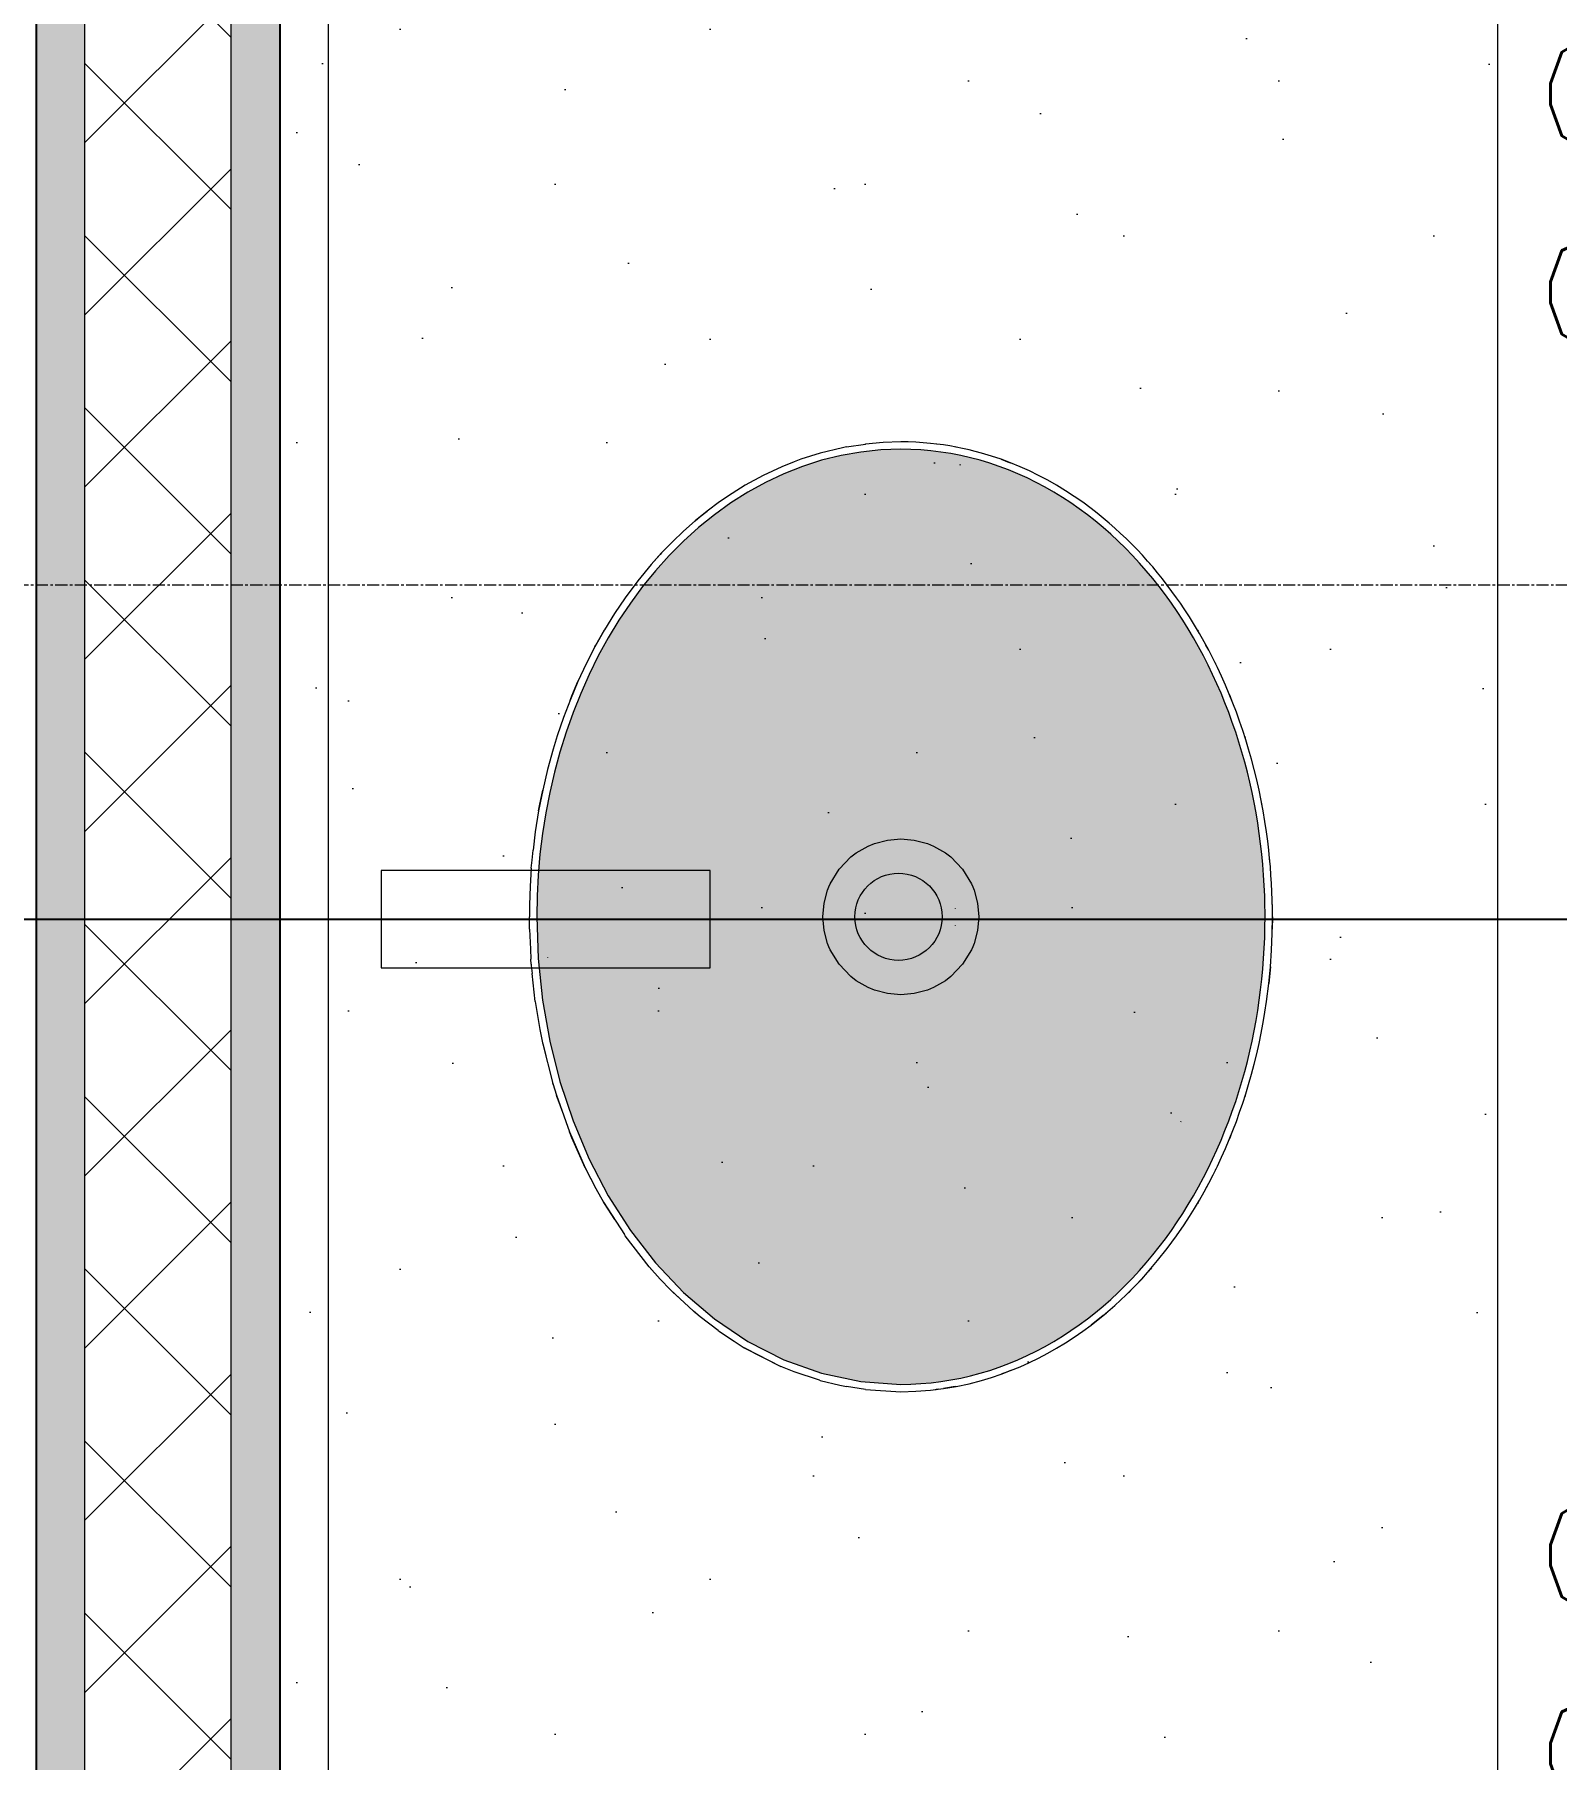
# Model space of a CAD drawing. Header units: metres. Extents: x -1783 to 21505, y -57 to 13660.
# Drawn here: x 13843.9 to 13906.4, y 10466.6 to 10537.4 of the extents above; entities that cross this region are included whole.
import ezdxf

# ---------------------------------------------------------------- set-up
doc = ezdxf.new("R2010")
doc.units = ezdxf.units.M
doc.header["$MEASUREMENT"] = 0
doc.linetypes.add('Dot & Dashed', pattern=[0.6, 0.5, -0.05, 0, -0.05])
for name, color, linetype, lineweight in [('0_Caneta_No__99', 7, 'Continuous', 20), ('LOUCAS-METAIS.ARQ_Caneta_No__96', 252, 'Continuous', 0), ('PAREDE CONSTRUIR_Caneta_No__241', 7, 'Continuous', 13), ('PAREDE CONSTRUIR_Caneta_No__83', 84, 'Continuous', 0)]:
    doc.layers.add(name, color=color, linetype=linetype, lineweight=lineweight)
for name, color, linetype in [('cotas', 7, 'Continuous'), ('COTAS EXECUTIVO.EXEC', 7, 'Continuous'), ('PAREDE CONSTRUIR', 7, 'Continuous')]:
    doc.layers.add(name, color=color, linetype=linetype)
for name, color, linetype, lineweight, true_color in [('LOUCAS-METAIS.ARQ_Caneta_No__13', 7, 'Continuous', 0, 0xaaaaaa), ('LOUCAS-METAIS.ARQ_Caneta_No__16', 7, 'Continuous', 0, 0xc9c9c9), ('LOUCAS-METAIS.ARQ_Caneta_No__19', 7, 'Continuous', 0, 0xe9e9e9)]:
    doc.layers.add(name, color=color, linetype=linetype, lineweight=lineweight, true_color=true_color)
doc.styles.add('R80', font='romans.shx', dxfattribs={"height": 10})
doc.dimstyles.new('1-50', dxfattribs={"dimtxt": 10, "dimasz": 5, "dimexe": 10, "dimexo": 10, "dimgap": 3, "dimtad": 1, "dimdec": 1, "dimrnd": 1, "dimdsep": 46, "dimtxsty": 'R80', "dimblk": 'DOT', "dimcen": 0, "dimclrd": 252, "dimclre": 252, "dimclrt": 252, "dimadec": 0, "dimazin": 0, "dimtfac": 1, "dimtdec": 1, "dimtix": 1, "dimtmove": 2, "dimatfit": 3, "dimldrblk": 'DOT', "dimfxl": 1, "dimtolj": 1, "dimarcsym": 0})
pattern_1 = [(45, (18585.245, 16091.269), (-6.363961, 6.363961), [0, -6, 0, -9]), (110, (18605.245, 16091.269), (8.457234, 3.078181), [0, -4.4, 0, -7.6])]

# ---------------------------------------------------------------- blocks, each defined once
blk = doc.blocks.new('_Dot')
at = {"color": 0, "linetype": 'ByBlock', "lineweight": -2}
blk.add_line((-0.5, 0), (-1, 0), dxfattribs=at)
at = {"color": 0, "linetype": 'ByBlock', "const_width": 0.5}
blk.add_lwpolyline([(-0.25, 0, 1), (0.25, 0, 1)], format="xyb", close=True, dxfattribs=at)
blk = doc.blocks.new('*D7160')
at = {"layer": 'COTAS EXECUTIVO.EXEC', "color": 252, "lineweight": -2, "transparency": 16777216}
for p, q in [((13595.87, 10501.112), (13921.161, 10501.112)), ((13911.161, 10496.112), (13911.161, 10481.569)), ((13911.161, 10446.112), (13911.161, 10459.855)), ((13597.87, 10441.112), (13921.161, 10441.112))]:
    blk.add_line(p, q, dxfattribs=at)
at = {"layer": 'COTAS EXECUTIVO.EXEC', "color": 252, "lineweight": -2, "transparency": 16777216, "xscale": 5, "yscale": 5, "zscale": 5}
for p, rotation in [((13911.161, 10501.112), 90), ((13911.161, 10441.112), 270)]:
    blk.add_blockref('_Dot', p, dxfattribs=dict(at, rotation=rotation))
at = {"layer": 'COTAS EXECUTIVO.EXEC', "color": 252, "transparency": 16777216, "insert": (13911.161, 10470.712), "char_height": 10, "attachment_point": 5, "rotation": 90, "style": 'R80'}
blk.add_mtext('\\A1;60', dxfattribs=at)
blk = doc.blocks.new('*D7161')
at = {"layer": 'COTAS EXECUTIVO.EXEC', "color": 252, "lineweight": -2, "transparency": 16777216}
for p, q in [((13591.618, 10561.112), (13921.161, 10561.112)), ((13911.161, 10556.112), (13911.161, 10541.569)), ((13911.161, 10506.112), (13911.161, 10519.855)), ((13595.87, 10501.112), (13921.161, 10501.112))]:
    blk.add_line(p, q, dxfattribs=at)
at = {"layer": 'COTAS EXECUTIVO.EXEC', "color": 252, "lineweight": -2, "transparency": 16777216, "xscale": 5, "yscale": 5, "zscale": 5}
for p, rotation in [((13911.161, 10561.112), 90), ((13911.161, 10501.112), 270)]:
    blk.add_blockref('_Dot', p, dxfattribs=dict(at, rotation=rotation))
at = {"layer": 'COTAS EXECUTIVO.EXEC', "color": 252, "transparency": 16777216, "insert": (13911.161, 10530.712), "char_height": 10, "attachment_point": 5, "rotation": 90, "style": 'R80'}
blk.add_mtext('\\A1;60', dxfattribs=at)
blk = doc.blocks.new('*D7169')
at = {"layer": 'COTAS EXECUTIVO.EXEC', "color": 252, "lineweight": -2, "transparency": 16777216}
for p, q in [((13805.916, 10563.439), (14097.602, 10563.439)), ((14087.602, 10558.439), (14087.602, 10527.018)), ((14087.602, 10466.112), (14087.602, 10496.733)), ((13814.41, 10461.112), (14097.602, 10461.112))]:
    blk.add_line(p, q, dxfattribs=at)
at = {"layer": 'COTAS EXECUTIVO.EXEC', "color": 252, "lineweight": -2, "transparency": 16777216, "xscale": 5, "yscale": 5, "zscale": 5}
for p, rotation in [((14087.602, 10563.439), 90), ((14087.602, 10461.112), 270)]:
    blk.add_blockref('_Dot', p, dxfattribs=dict(at, rotation=rotation))
at = {"layer": 'COTAS EXECUTIVO.EXEC', "color": 252, "transparency": 16777216, "insert": (14087.602, 10511.875), "char_height": 10, "attachment_point": 5, "rotation": 90, "style": 'R80'}
blk.add_mtext('\\A1;102', dxfattribs=at)
blk = doc.blocks.new('*D7205')
at = {"layer": 'COTAS EXECUTIVO.EXEC', "color": 252, "lineweight": -2, "transparency": 16777216}
for p, q in [((14073.863, 10816.212), (13105.31, 10816.212)), ((13115.31, 10811.212), (13115.31, 10615.823)), ((13115.31, 10416.212), (13115.31, 10584.109)), ((13538.841, 10411.212), (13105.31, 10411.212))]:
    blk.add_line(p, q, dxfattribs=at)
at = {"layer": 'COTAS EXECUTIVO.EXEC', "color": 252, "lineweight": -2, "transparency": 16777216, "xscale": 5, "yscale": 5, "zscale": 5}
for p, rotation in [((13115.31, 10816.212), 90), ((13115.31, 10411.212), 270)]:
    blk.add_blockref('_Dot', p, dxfattribs=dict(at, rotation=rotation))
at = {"layer": 'COTAS EXECUTIVO.EXEC', "color": 252, "transparency": 16777216, "insert": (13115.31, 10599.966), "char_height": 10, "attachment_point": 5, "rotation": 90, "style": 'R80'}
blk.add_mtext('\\A1;405', dxfattribs=at)
blk = doc.blocks.new('*D7317')
at = {"layer": 'COTAS EXECUTIVO.EXEC', "color": 252, "lineweight": -2, "transparency": 16777216}
for p, q in [((14093.863, 10816.212), (14275.712, 10816.212)), ((14265.712, 10811.212), (14265.712, 10615.823)), ((14265.712, 10416.212), (14265.712, 10584.109)), ((13558.841, 10411.212), (14275.712, 10411.212))]:
    blk.add_line(p, q, dxfattribs=at)
at = {"layer": 'COTAS EXECUTIVO.EXEC', "color": 252, "lineweight": -2, "transparency": 16777216, "xscale": 5, "yscale": 5, "zscale": 5}
for p, rotation in [((14265.712, 10816.212), 90), ((14265.712, 10411.212), 270)]:
    blk.add_blockref('_Dot', p, dxfattribs=dict(at, rotation=rotation))
at = {"layer": 'COTAS EXECUTIVO.EXEC', "color": 252, "transparency": 16777216, "insert": (14265.712, 10599.966), "char_height": 10, "attachment_point": 5, "rotation": 90, "style": 'R80'}
blk.add_mtext('\\A1;405', dxfattribs=at)
blk = doc.blocks.new('*D7362')
at = {"layer": 'COTAS EXECUTIVO.EXEC', "color": 252, "lineweight": -2, "transparency": 16777216}
for p, q in [((13534.079, 10603.712), (13534.079, 10332.293)), ((13844.008, 10603.712), (13844.008, 10332.293)), ((13539.079, 10342.293), (13659.44, 10342.293)), ((13839.008, 10342.293), (13691.155, 10342.293))]:
    blk.add_line(p, q, dxfattribs=at)
at = {"layer": 'COTAS EXECUTIVO.EXEC', "color": 252, "lineweight": -2, "transparency": 16777216, "xscale": 5, "yscale": 5, "zscale": 5, "rotation": 180}
blk.add_blockref('_Dot', (13534.079, 10342.293), dxfattribs=at)
at = {"layer": 'COTAS EXECUTIVO.EXEC', "color": 252, "lineweight": -2, "transparency": 16777216, "xscale": 5, "yscale": 5, "zscale": 5}
blk.add_blockref('_Dot', (13844.008, 10342.293), dxfattribs=at)
at = {"layer": 'COTAS EXECUTIVO.EXEC', "color": 252, "transparency": 16777216, "insert": (13675.297, 10342.293), "char_height": 10, "attachment_point": 5, "style": 'R80'}
blk.add_mtext('\\A1;310', dxfattribs=at)
blk = doc.blocks.new('*D7363')
at = {"layer": 'COTAS EXECUTIVO.EXEC', "color": 252, "lineweight": -2, "transparency": 16777216}
for p, q in [((13844.008, 10603.712), (13844.008, 10332.293)), ((13854.008, 10603.712), (13854.008, 10332.293)), ((13839.008, 10342.293), (13834.008, 10342.293)), ((13844.008, 10342.293), (13854.008, 10342.293)), ((13859.008, 10342.293), (13864.008, 10342.293))]:
    blk.add_line(p, q, dxfattribs=at)
at = {"layer": 'COTAS EXECUTIVO.EXEC', "color": 252, "lineweight": -2, "transparency": 16777216, "xscale": 5, "yscale": 5, "zscale": 5}
blk.add_blockref('_Dot', (13844.008, 10342.293), dxfattribs=at)
at = {"layer": 'COTAS EXECUTIVO.EXEC', "color": 252, "lineweight": -2, "transparency": 16777216, "xscale": 5, "yscale": 5, "zscale": 5, "rotation": 180}
blk.add_blockref('_Dot', (13854.008, 10342.293), dxfattribs=at)
at = {"layer": 'COTAS EXECUTIVO.EXEC', "color": 252, "transparency": 16777216, "insert": (13826.287, 10342.293), "char_height": 10, "attachment_point": 5, "style": 'R80'}
blk.add_mtext('\\A1;10', dxfattribs=at)
blk = doc.blocks.new('*D7364')
at = {"layer": 'COTAS EXECUTIVO.EXEC', "color": 252, "lineweight": -2, "transparency": 16777216}
for p, q in [((13854.008, 10603.712), (13854.008, 10332.293)), ((14163.841, 10603.712), (14163.841, 10332.293)), ((13859.008, 10342.293), (13979.321, 10342.293)), ((14158.841, 10342.293), (14011.035, 10342.293))]:
    blk.add_line(p, q, dxfattribs=at)
at = {"layer": 'COTAS EXECUTIVO.EXEC', "color": 252, "lineweight": -2, "transparency": 16777216, "xscale": 5, "yscale": 5, "zscale": 5, "rotation": 180}
blk.add_blockref('_Dot', (13854.008, 10342.293), dxfattribs=at)
at = {"layer": 'COTAS EXECUTIVO.EXEC', "color": 252, "lineweight": -2, "transparency": 16777216, "xscale": 5, "yscale": 5, "zscale": 5}
blk.add_blockref('_Dot', (14163.841, 10342.293), dxfattribs=at)
at = {"layer": 'COTAS EXECUTIVO.EXEC', "color": 252, "transparency": 16777216, "insert": (13995.178, 10342.293), "char_height": 10, "attachment_point": 5, "style": 'R80'}
blk.add_mtext('\\A1;310', dxfattribs=at)
blk = doc.blocks.new('*D7367')
at = {"layer": 'COTAS EXECUTIVO.EXEC', "color": 252, "lineweight": -2, "transparency": 16777216}
for p, q in [((13854.008, 10603.712), (13854.008, 10343.423)), ((13883.425, 10390.212), (13883.425, 10343.423)), ((13849.008, 10353.423), (13844.008, 10353.423)), ((13854.008, 10353.423), (13883.425, 10353.423)), ((13888.425, 10353.423), (13893.425, 10353.423))]:
    blk.add_line(p, q, dxfattribs=at)
at = {"layer": 'COTAS EXECUTIVO.EXEC', "color": 252, "lineweight": -2, "transparency": 16777216, "xscale": 5, "yscale": 5, "zscale": 5}
blk.add_blockref('_Dot', (13854.008, 10353.423), dxfattribs=at)
at = {"layer": 'COTAS EXECUTIVO.EXEC', "color": 252, "lineweight": -2, "transparency": 16777216, "xscale": 5, "yscale": 5, "zscale": 5, "rotation": 180}
blk.add_blockref('_Dot', (13883.425, 10353.423), dxfattribs=at)
at = {"layer": 'COTAS EXECUTIVO.EXEC', "color": 252, "transparency": 16777216, "insert": (13878.564, 10360.423), "char_height": 10, "attachment_point": 5, "style": 'R80'}
blk.add_mtext('\\A1;29', dxfattribs=at)
blk = doc.blocks.new('*D7372')
at = {"layer": 'COTAS EXECUTIVO.EXEC', "color": 252, "lineweight": -2, "transparency": 16777216}
for p, q in [((13844.008, 10603.712), (13844.008, 10350.423)), ((13813.591, 10390.212), (13813.591, 10350.423)), ((13808.591, 10360.423), (13803.591, 10360.423)), ((13813.591, 10360.423), (13844.008, 10360.423)), ((13849.008, 10360.423), (13854.008, 10360.423))]:
    blk.add_line(p, q, dxfattribs=at)
at = {"layer": 'COTAS EXECUTIVO.EXEC', "color": 252, "lineweight": -2, "transparency": 16777216, "xscale": 5, "yscale": 5, "zscale": 5}
blk.add_blockref('_Dot', (13813.591, 10360.423), dxfattribs=at)
at = {"layer": 'COTAS EXECUTIVO.EXEC', "color": 252, "lineweight": -2, "transparency": 16777216, "xscale": 5, "yscale": 5, "zscale": 5, "rotation": 180}
blk.add_blockref('_Dot', (13844.008, 10360.423), dxfattribs=at)
at = {"layer": 'COTAS EXECUTIVO.EXEC', "color": 252, "transparency": 16777216, "insert": (13828.399, 10360.423), "char_height": 10, "attachment_point": 5, "style": 'R80'}
blk.add_mtext('\\A1;30', dxfattribs=at)
blk = doc.blocks.new('Tap 26')
at = {"layer": 'LOUCAS-METAIS.ARQ_Caneta_No__96', "color": 252, "linetype": 'Continuous', "lineweight": 0, "flags": 128}
blk.add_lwpolyline([(-0.02, -0.115), (0.02, -0.115), (0.02, 0.02), (-0.02, 0.02)], close=True, dxfattribs=at)
blk = doc.blocks.new('Cuba deca Oval 40x30(1)')
at = {"layer": 'LOUCAS-METAIS.ARQ_Caneta_No__19', "linetype": 'Continuous', "lineweight": 0, "true_color": 0x747474}
blk.add_hatch(color=8, dxfattribs=at).paths.add_polyline_path([(0.00757, 0.11996), (0.01009, 0.11211), (0.01312, 0.10444), (0.01665, 0.09697), (0.02064, 0.08971), (0.02507, 0.08271), (0.02992, 0.07595), (0.03515, 0.06947), (0.04075, 0.06328), (0.04667, 0.05737), (0.05291, 0.05176), (0.05942, 0.04646), (0.0662, 0.04146), (0.07322, 0.03676), (0.08045, 0.03238), (0.08788, 0.0283), (0.09549, 0.02453), (0.10326, 0.02107), (0.11117, 0.01792), (0.11921, 0.01507), (0.12736, 0.01253), (0.13561, 0.01029), (0.14395, 0.00835), (0.15235, 0.00671), (0.16081, 0.00537), (0.16932, 0.00433), (0.17787, 0.00359), (0.18642, 0.00315), (0.195, 0.003), (0.21214, 0.00359), (0.22919, 0.00537), (0.24606, 0.00835), (0.26264, 0.01253), (0.27883, 0.01792), (0.29451, 0.02453), (0.30955, 0.03238), (0.3238, 0.04146), (0.33709, 0.05176), (0.34926, 0.06328), (0.36008, 0.07596), (0.36936, 0.08972), (0.37688, 0.10444), (0.38243, 0.11996), (0.38584, 0.13605), (0.387, 0.15249), (0.38693, 0.15662), (0.38671, 0.16075), (0.38635, 0.16487), (0.38584, 0.16896), (0.3852, 0.17302), (0.38441, 0.17705), (0.38349, 0.18106), (0.38243, 0.18504), (0.38124, 0.18898), (0.37991, 0.19289), (0.37846, 0.19675), (0.37688, 0.20056), (0.37518, 0.20432), (0.37335, 0.20803), (0.37142, 0.21169), (0.36936, 0.21528), (0.3672, 0.21882), (0.36493, 0.22229), (0.36256, 0.2257), (0.36008, 0.22905), (0.35751, 0.23232), (0.35485, 0.23553), (0.35209, 0.23866), (0.34925, 0.24172), (0.34633, 0.24471), (0.34333, 0.24763), (0.34025, 0.25047), (0.33709, 0.25324), (0.33387, 0.25593), (0.33057, 0.25854), (0.32722, 0.26108), (0.3238, 0.26354), (0.32032, 0.26593), (0.31678, 0.26824), (0.31319, 0.27047), (0.30955, 0.27262), (0.30586, 0.2747), (0.30212, 0.2767), (0.29834, 0.27862), (0.29451, 0.28047), (0.29065, 0.28224), (0.28674, 0.28393), (0.2828, 0.28554), (0.27883, 0.28708), (0.27483, 0.28854), (0.27079, 0.28993), (0.26673, 0.29124), (0.26264, 0.29247), (0.25852, 0.29363), (0.25439, 0.29471), (0.25023, 0.29572), (0.24605, 0.29665), (0.24186, 0.29751), (0.23765, 0.29829), (0.23342, 0.29899), (0.22919, 0.29963), (0.22494, 0.30018), (0.22068, 0.30067), (0.21641, 0.30107), (0.21214, 0.30141), (0.20786, 0.30167), (0.20358, 0.30185), (0.19929, 0.30196), (0.195, 0.302), (0.19285, 0.30199), (0.1907, 0.30196), (0.18642, 0.30185), (0.18213, 0.30167), (0.17786, 0.30141), (0.17358, 0.30107), (0.16931, 0.30066), (0.16505, 0.30018), (0.1608, 0.29962), (0.15657, 0.29899), (0.15234, 0.29829), (0.14813, 0.2975), (0.14394, 0.29665), (0.13976, 0.29572), (0.1356, 0.29471), (0.13147, 0.29363), (0.12735, 0.29247), (0.12326, 0.29124), (0.1192, 0.28993), (0.11517, 0.28854), (0.11116, 0.28708), (0.10719, 0.28554), (0.10325, 0.28392), (0.09935, 0.28223), (0.09548, 0.28046), (0.09166, 0.27862), (0.08787, 0.27669), (0.08414, 0.27469), (0.08044, 0.27262), (0.0768, 0.27046), (0.07321, 0.26823), (0.06968, 0.26592), (0.0662, 0.26354), (0.06278, 0.26108), (0.05942, 0.25854), (0.05613, 0.25592), (0.0529, 0.25323), (0.04975, 0.25047), (0.04667, 0.24762), (0.04366, 0.24471), (0.04074, 0.24172), (0.0379, 0.23865), (0.03515, 0.23552), (0.03248, 0.23231), (0.02991, 0.22904), (0.02744, 0.2257), (0.02507, 0.22229), (0.0228, 0.21881), (0.02063, 0.21528), (0.01858, 0.21168), (0.01664, 0.20803), (0.01482, 0.20432), (0.01312, 0.20055), (0.01154, 0.19674), (0.01008, 0.19288), (0.00876, 0.18897), (0.00757, 0.18503), (0.00651, 0.18105), (0.00559, 0.17704), (0.0048, 0.17301), (0.00416, 0.16895), (0.00365, 0.16486), (0.00329, 0.16075), (0.00307, 0.15662), (0.003, 0.15249), (0.00307, 0.14838), (0.00329, 0.14425), (0.00416, 0.13604), (0.00559, 0.12795)])
at = {"layer": 'LOUCAS-METAIS.ARQ_Caneta_No__96', "color": 252, "linetype": 'Continuous', "lineweight": 0}
for p, q in [((0.1813, 0.30463), (0.17789, 0.30442)), ((0.18472, 0.30479), (0.1813, 0.30463)), ((0.18814, 0.30491), (0.18472, 0.30479)), ((0.19157, 0.30498), (0.18814, 0.30491)), ((0.18991, 0.30495), (0.18971, 0.30494)), ((0.18991, 0.30495), (0.19047, 0.30495)), ((0.195, 0.305), (0.19157, 0.30498)), ((0.195, 0.305), (0.20009, 0.30495)), ((0.20186, 0.30491), (0.195, 0.305)), ((0.20058, 0.30492), (0.20009, 0.30495)), ((0.2087, 0.30463), (0.20186, 0.30491)), ((0.21553, 0.30416), (0.2087, 0.30463)), ((0.13452, 0.29753), (0.13031, 0.29642)), ((0.13875, 0.29856), (0.13452, 0.29753)), ((0.143, 0.29952), (0.13875, 0.29856)), ((0.14727, 0.30039), (0.143, 0.29952)), ((0.14813, 0.2975), (0.14394, 0.29665)), ((0.15156, 0.30119), (0.14727, 0.30039)), ((0.1487, 0.30067), (0.14727, 0.30039)), ((0.15234, 0.29829), (0.14813, 0.2975)), ((0.15156, 0.30119), (0.1487, 0.30067)), ((0.15586, 0.30192), (0.15156, 0.30119)), ((0.15657, 0.29899), (0.15234, 0.29829)), ((0.16018, 0.30257), (0.15586, 0.30192)), ((0.1608, 0.29962), (0.15657, 0.29899)), ((0.16392, 0.30306), (0.16018, 0.30257)), ((0.16505, 0.30018), (0.1608, 0.29962)), ((0.16766, 0.3035), (0.16392, 0.30306)), ((0.16931, 0.30066), (0.16505, 0.30018)), ((0.17107, 0.30385), (0.16766, 0.3035)), ((0.17358, 0.30107), (0.16931, 0.30066)), ((0.17447, 0.30416), (0.17107, 0.30385)), ((0.17175, 0.30392), (0.17107, 0.30385)), ((0.17786, 0.30141), (0.17358, 0.30107)), ((0.17789, 0.30442), (0.17447, 0.30416)), ((0.17501, 0.3042), (0.17485, 0.30419)), ((0.17508, 0.30421), (0.17501, 0.3042)), ((0.18213, 0.30167), (0.17786, 0.30141)), ((0.18642, 0.30185), (0.18213, 0.30167)), ((0.1907, 0.30196), (0.18642, 0.30185)), ((0.19285, 0.30199), (0.1907, 0.30196)), ((0.195, 0.302), (0.19285, 0.30199)), ((0.19929, 0.30196), (0.195, 0.302)), ((0.20358, 0.30185), (0.19929, 0.30196)), ((0.20786, 0.30167), (0.20358, 0.30185)), ((0.21214, 0.30141), (0.20786, 0.30167)), ((0.21641, 0.30107), (0.21214, 0.30141)), ((0.21499, 0.3042), (0.2147, 0.30422)), ((0.21529, 0.30418), (0.21499, 0.3042)), ((0.21553, 0.30416), (0.21826, 0.30392)), ((0.22234, 0.3035), (0.21553, 0.30416)), ((0.22068, 0.30067), (0.21641, 0.30107)), ((0.21826, 0.30392), (0.22234, 0.3035)), ((0.22494, 0.30018), (0.22068, 0.30067)), ((0.22982, 0.30257), (0.22234, 0.3035)), ((0.22919, 0.29963), (0.22494, 0.30018)), ((0.23342, 0.29899), (0.22919, 0.29963)), ((0.23414, 0.30192), (0.22982, 0.30257)), ((0.23765, 0.29829), (0.23342, 0.29899)), ((0.23844, 0.30119), (0.23414, 0.30192)), ((0.24186, 0.29751), (0.23765, 0.29829)), ((0.2413, 0.30067), (0.23844, 0.30119)), ((0.24273, 0.30039), (0.23844, 0.30119)), ((0.24273, 0.30039), (0.2413, 0.30067)), ((0.24605, 0.29665), (0.24186, 0.29751)), ((0.247, 0.29952), (0.24273, 0.30039)), ((0.25125, 0.29856), (0.247, 0.29952)), ((0.25548, 0.29753), (0.25125, 0.29856)), ((0.25969, 0.29642), (0.25548, 0.29753)), ((0.11472, 0.29156), (0.11096, 0.29021)), ((0.11849, 0.29285), (0.11472, 0.29156)), ((0.1223, 0.29408), (0.11849, 0.29285)), ((0.12326, 0.29124), (0.1192, 0.28993)), ((0.12104, 0.29368), (0.12083, 0.2936)), ((0.12104, 0.29368), (0.12151, 0.29382)), ((0.12612, 0.29523), (0.1223, 0.29408)), ((0.12735, 0.29247), (0.12326, 0.29124)), ((0.13031, 0.29642), (0.12612, 0.29523)), ((0.13147, 0.29363), (0.12735, 0.29247)), ((0.1356, 0.29471), (0.13147, 0.29363)), ((0.13976, 0.29572), (0.1356, 0.29471)), ((0.14394, 0.29665), (0.13976, 0.29572)), ((0.25023, 0.29572), (0.24605, 0.29665)), ((0.25439, 0.29471), (0.25023, 0.29572)), ((0.25852, 0.29363), (0.25439, 0.29471)), ((0.26264, 0.29247), (0.25852, 0.29363)), ((0.26388, 0.29523), (0.25969, 0.29642)), ((0.26673, 0.29124), (0.26264, 0.29247)), ((0.2677, 0.29408), (0.26388, 0.29523)), ((0.27079, 0.28993), (0.26673, 0.29124)), ((0.27151, 0.29285), (0.2677, 0.29408)), ((0.26848, 0.29383), (0.26896, 0.29368)), ((0.26918, 0.2936), (0.26896, 0.29368)), ((0.27528, 0.29156), (0.27151, 0.29285)), ((0.27904, 0.29021), (0.27528, 0.29156)), ((0.09624, 0.28412), (0.09264, 0.28244)), ((0.09987, 0.28574), (0.09624, 0.28412)), ((0.10325, 0.28392), (0.09935, 0.28223)), ((0.10354, 0.2873), (0.09987, 0.28574)), ((0.10719, 0.28554), (0.10325, 0.28392)), ((0.10724, 0.28878), (0.10354, 0.2873)), ((0.10427, 0.2876), (0.10354, 0.2873)), ((0.10594, 0.28827), (0.10427, 0.2876)), ((0.10609, 0.28833), (0.10594, 0.28827)), ((0.11116, 0.28708), (0.10719, 0.28554)), ((0.11096, 0.29021), (0.10724, 0.28878)), ((0.11517, 0.28854), (0.11116, 0.28708)), ((0.1192, 0.28993), (0.11517, 0.28854)), ((0.27483, 0.28854), (0.27079, 0.28993)), ((0.27883, 0.28708), (0.27483, 0.28854)), ((0.2828, 0.28554), (0.27883, 0.28708)), ((0.28276, 0.28878), (0.27904, 0.29021)), ((0.28646, 0.2873), (0.28276, 0.28878)), ((0.28674, 0.28393), (0.2828, 0.28554)), ((0.28406, 0.28827), (0.28391, 0.28832)), ((0.28573, 0.2876), (0.28406, 0.28827)), ((0.28646, 0.2873), (0.28573, 0.2876)), ((0.29013, 0.28574), (0.28646, 0.2873)), ((0.29065, 0.28224), (0.28674, 0.28393)), ((0.29376, 0.28412), (0.29013, 0.28574)), ((0.29736, 0.28244), (0.29376, 0.28412)), ((0.08207, 0.27698), (0.07863, 0.27503)), ((0.08556, 0.27887), (0.08207, 0.27698)), ((0.08344, 0.27773), (0.08207, 0.27698)), ((0.08556, 0.27887), (0.08344, 0.27773)), ((0.08787, 0.27669), (0.08414, 0.27469)), ((0.08908, 0.28069), (0.08556, 0.27887)), ((0.09166, 0.27862), (0.08787, 0.27669)), ((0.09264, 0.28244), (0.08908, 0.28069)), ((0.09132, 0.2818), (0.09089, 0.28158)), ((0.09153, 0.28189), (0.09132, 0.2818)), ((0.09548, 0.28046), (0.09166, 0.27862)), ((0.09935, 0.28223), (0.09548, 0.28046)), ((0.29451, 0.28047), (0.29065, 0.28224)), ((0.29834, 0.27862), (0.29451, 0.28047)), ((0.30092, 0.28069), (0.29736, 0.28244)), ((0.30212, 0.2767), (0.29834, 0.27862)), ((0.29868, 0.2818), (0.29847, 0.28189)), ((0.2991, 0.28158), (0.29868, 0.2818)), ((0.30444, 0.27887), (0.30092, 0.28069)), ((0.30586, 0.2747), (0.30212, 0.2767)), ((0.30793, 0.27698), (0.30444, 0.27887)), ((0.30656, 0.27773), (0.30444, 0.27887)), ((0.30793, 0.27698), (0.30656, 0.27773)), ((0.31137, 0.27503), (0.30793, 0.27698)), ((0.07187, 0.27093), (0.06856, 0.26879)), ((0.07523, 0.27302), (0.07187, 0.27093)), ((0.0768, 0.27046), (0.07321, 0.26823)), ((0.07863, 0.27503), (0.07523, 0.27302)), ((0.08044, 0.27262), (0.0768, 0.27046)), ((0.07729, 0.27425), (0.07708, 0.27411)), ((0.07729, 0.27425), (0.07772, 0.2745)), ((0.08414, 0.27469), (0.08044, 0.27262)), ((0.30955, 0.27262), (0.30586, 0.2747)), ((0.31319, 0.27047), (0.30955, 0.27262)), ((0.31477, 0.27302), (0.31137, 0.27503)), ((0.31229, 0.27449), (0.31271, 0.27425)), ((0.31292, 0.27412), (0.31271, 0.27425)), ((0.31678, 0.26824), (0.31319, 0.27047)), ((0.31813, 0.27093), (0.31477, 0.27302)), ((0.32144, 0.26879), (0.31813, 0.27093)), ((0.06138, 0.26377), (0.05882, 0.26186)), ((0.06398, 0.26564), (0.06138, 0.26377)), ((0.0662, 0.26354), (0.06278, 0.26108)), ((0.06625, 0.26723), (0.06398, 0.26564)), ((0.06968, 0.26592), (0.0662, 0.26354)), ((0.06856, 0.26879), (0.06625, 0.26723)), ((0.07321, 0.26823), (0.06968, 0.26592)), ((0.279, 0.26735), (0.27927, 0.26724)), ((0.32032, 0.26593), (0.31678, 0.26824)), ((0.3238, 0.26354), (0.32032, 0.26593)), ((0.32602, 0.26564), (0.32144, 0.26879)), ((0.32722, 0.26108), (0.3238, 0.26354)), ((0.33118, 0.26186), (0.32602, 0.26564)), ((0.05136, 0.25586), (0.04895, 0.25377)), ((0.05031, 0.25496), (0.05044, 0.25506)), ((0.05381, 0.2579), (0.05136, 0.25586)), ((0.05613, 0.25592), (0.0529, 0.25323)), ((0.0563, 0.2599), (0.05381, 0.2579)), ((0.05942, 0.25854), (0.05613, 0.25592)), ((0.05882, 0.26186), (0.0563, 0.2599)), ((0.06278, 0.26108), (0.05942, 0.25854)), ((0.33057, 0.25854), (0.32722, 0.26108)), ((0.33387, 0.25593), (0.33057, 0.25854)), ((0.33619, 0.2579), (0.33118, 0.26186)), ((0.33709, 0.25324), (0.33387, 0.25593)), ((0.34105, 0.25377), (0.33619, 0.2579)), ((0.3392, 0.25534), (0.33969, 0.25496)), ((0.04426, 0.24947), (0.04198, 0.24726)), ((0.04658, 0.25164), (0.04426, 0.24947)), ((0.04625, 0.25134), (0.04658, 0.25164)), ((0.04895, 0.25377), (0.04658, 0.25164)), ((0.04975, 0.25047), (0.04667, 0.24762)), ((0.0529, 0.25323), (0.04975, 0.25047)), ((0.05031, 0.25496), (0.0499, 0.25459)), ((0.34025, 0.25047), (0.33709, 0.25324)), ((0.34049, 0.25425), (0.33969, 0.25496)), ((0.34333, 0.24763), (0.34025, 0.25047)), ((0.34375, 0.25134), (0.34105, 0.25377)), ((0.34574, 0.24947), (0.34105, 0.25377)), ((0.34574, 0.24947), (0.34375, 0.25134)), ((0.35026, 0.24501), (0.34574, 0.24947)), ((0.03756, 0.24271), (0.03542, 0.24038)), ((0.03974, 0.24501), (0.03756, 0.24271)), ((0.04074, 0.24172), (0.0379, 0.23865)), ((0.04198, 0.24726), (0.03974, 0.24501)), ((0.04366, 0.24471), (0.04074, 0.24172)), ((0.04101, 0.24629), (0.04089, 0.24616)), ((0.04101, 0.24629), (0.04123, 0.2465)), ((0.04667, 0.24762), (0.04366, 0.24471)), ((0.34633, 0.24471), (0.34333, 0.24763)), ((0.34925, 0.24172), (0.34633, 0.24471)), ((0.3477, 0.24753), (0.34899, 0.24629)), ((0.34933, 0.24592), (0.34899, 0.24629)), ((0.35209, 0.23866), (0.34925, 0.24172)), ((0.35459, 0.24038), (0.35026, 0.24501)), ((0.03128, 0.23558), (0.02929, 0.23313)), ((0.03071, 0.23488), (0.03128, 0.23558)), ((0.03332, 0.238), (0.03128, 0.23558)), ((0.03243, 0.23695), (0.03204, 0.23648)), ((0.03249, 0.23702), (0.03243, 0.23695)), ((0.03515, 0.23552), (0.03248, 0.23231)), ((0.03542, 0.24038), (0.03332, 0.238)), ((0.0379, 0.23865), (0.03515, 0.23552)), ((0.35485, 0.23553), (0.35209, 0.23866)), ((0.35872, 0.23558), (0.35459, 0.24038)), ((0.35751, 0.23232), (0.35485, 0.23553)), ((0.35757, 0.23695), (0.35709, 0.23747)), ((0.35843, 0.23592), (0.35757, 0.23695)), ((0.36264, 0.23063), (0.35872, 0.23558)), ((0.35872, 0.23558), (0.35929, 0.23488)), ((0.35929, 0.23488), (0.36264, 0.23063)), ((0.02481, 0.22718), (0.02238, 0.22366)), ((0.02468, 0.22699), (0.02466, 0.22696)), ((0.02468, 0.22699), (0.02469, 0.227)), ((0.02736, 0.23063), (0.02481, 0.22718)), ((0.02929, 0.23313), (0.02736, 0.23063)), ((0.02991, 0.22904), (0.02744, 0.2257)), ((0.03248, 0.23231), (0.02991, 0.22904)), ((0.36008, 0.22905), (0.35751, 0.23232)), ((0.36256, 0.2257), (0.36008, 0.22905)), ((0.36519, 0.22718), (0.36264, 0.23063)), ((0.36762, 0.22366), (0.36519, 0.22718)), ((0.02005, 0.22008), (0.01783, 0.21643)), ((0.02238, 0.22366), (0.02005, 0.22008)), ((0.02507, 0.22229), (0.0228, 0.21881)), ((0.02744, 0.2257), (0.02507, 0.22229)), ((0.36493, 0.22229), (0.36256, 0.2257)), ((0.3672, 0.21882), (0.36493, 0.22229)), ((0.36995, 0.22008), (0.36762, 0.22366)), ((0.37217, 0.21643), (0.36995, 0.22008)), ((0.01575, 0.21276), (0.01379, 0.20904)), ((0.01783, 0.21643), (0.01575, 0.21276)), ((0.02063, 0.21528), (0.01858, 0.21168)), ((0.0228, 0.21881), (0.02063, 0.21528)), ((0.36936, 0.21528), (0.3672, 0.21882)), ((0.37142, 0.21169), (0.36936, 0.21528)), ((0.37425, 0.21276), (0.37217, 0.21643)), ((0.37621, 0.20904), (0.37425, 0.21276)), ((0.01379, 0.20904), (0.01195, 0.20526)), ((0.01664, 0.20803), (0.01482, 0.20432)), ((0.01858, 0.21168), (0.01664, 0.20803)), ((0.37335, 0.20803), (0.37142, 0.21169)), ((0.37518, 0.20432), (0.37335, 0.20803)), ((0.37805, 0.20526), (0.37621, 0.20904)), ((0.01023, 0.20143), (0.00863, 0.19754)), ((0.01195, 0.20526), (0.01023, 0.20143)), ((0.01312, 0.20055), (0.01154, 0.19674)), ((0.01482, 0.20432), (0.01312, 0.20055)), ((0.37688, 0.20056), (0.37518, 0.20432)), ((0.37846, 0.19675), (0.37688, 0.20056)), ((0.37977, 0.20143), (0.37805, 0.20526)), ((0.38137, 0.19754), (0.37977, 0.20143)), ((0.00716, 0.19361), (0.00582, 0.18964)), ((0.00863, 0.19754), (0.00716, 0.19361)), ((0.00716, 0.19361), (0.00813, 0.19624)), ((0.00813, 0.19624), (0.00863, 0.19754)), ((0.01008, 0.19288), (0.00876, 0.18897)), ((0.01154, 0.19674), (0.01008, 0.19288)), ((0.37991, 0.19289), (0.37846, 0.19675)), ((0.38124, 0.18898), (0.37991, 0.19289)), ((0.38137, 0.19754), (0.38187, 0.19624)), ((0.38284, 0.19361), (0.38137, 0.19754)), ((0.38187, 0.19624), (0.38284, 0.19361)), ((0.38418, 0.18964), (0.38284, 0.19361)), ((0.00462, 0.18563), (0.00392, 0.18305)), ((0.00582, 0.18964), (0.00462, 0.18563)), ((0.00757, 0.18503), (0.00651, 0.18105)), ((0.00876, 0.18897), (0.00757, 0.18503)), ((0.18937, 0.184), (0.195, 0.1845)), ((0.195, 0.1845), (0.20063, 0.184)), ((0.38243, 0.18504), (0.38124, 0.18898)), ((0.38349, 0.18106), (0.38243, 0.18504)), ((0.38538, 0.18563), (0.38418, 0.18964)), ((0.38672, 0.18046), (0.38538, 0.18563)), ((0.00269, 0.17785), (0.00216, 0.17524)), ((0.00328, 0.18046), (0.00269, 0.17785)), ((0.00392, 0.18305), (0.00328, 0.18046)), ((0.00651, 0.18105), (0.00559, 0.17704)), ((0.00956, 0.17708), (0.00949, 0.17675)), ((0.17044, 0.17301), (0.17548, 0.17785)), ((0.17548, 0.17785), (0.18144, 0.18149)), ((0.18144, 0.18149), (0.18272, 0.18205)), ((0.18272, 0.18205), (0.18401, 0.18255)), ((0.18401, 0.18255), (0.18937, 0.184)), ((0.20063, 0.184), (0.20599, 0.18255)), ((0.20599, 0.18255), (0.20728, 0.18205)), ((0.20728, 0.18205), (0.20856, 0.18149)), ((0.20856, 0.18149), (0.21452, 0.17785)), ((0.21452, 0.17785), (0.21956, 0.17301)), ((0.38441, 0.17705), (0.38349, 0.18106)), ((0.38784, 0.17524), (0.38672, 0.18046)), ((0.00169, 0.17261), (0.00127, 0.16997)), ((0.00216, 0.17524), (0.00169, 0.17261)), ((0.00216, 0.17524), (0.00207, 0.17477)), ((0.0048, 0.17301), (0.00416, 0.16895)), ((0.00559, 0.17704), (0.0048, 0.17301)), ((0.16597, 0.16595), (0.16875, 0.1708)), ((0.16875, 0.1708), (0.17044, 0.17301)), ((0.19148, 0.17472), (0.19154, 0.17473)), ((0.19846, 0.17473), (0.19852, 0.17472)), ((0.21956, 0.17301), (0.22125, 0.1708)), ((0.22125, 0.1708), (0.22403, 0.16595)), ((0.3852, 0.17302), (0.38441, 0.17705)), ((0.38584, 0.16896), (0.3852, 0.17302)), ((0.38793, 0.17477), (0.38784, 0.17524)), ((0.38873, 0.16997), (0.38784, 0.17524)), ((0.38793, 0.17477), (0.38873, 0.16997)), ((0.00061, 0.16465), (0.00035, 0.16162)), ((0.00091, 0.16732), (0.00061, 0.16465)), ((0.00087, 0.16699), (0.00089, 0.16706)), ((0.00087, 0.16693), (0.00087, 0.16699)), ((0.00127, 0.16997), (0.00091, 0.16732)), ((0.00365, 0.16486), (0.00329, 0.16075)), ((0.00416, 0.16895), (0.00365, 0.16486)), ((0.16348, 0.15801), (0.16491, 0.16339)), ((0.16491, 0.16339), (0.16597, 0.16595)), ((0.22403, 0.16595), (0.22509, 0.16339)), ((0.22509, 0.16339), (0.22652, 0.15801)), ((0.38635, 0.16487), (0.38584, 0.16896)), ((0.38671, 0.16075), (0.38635, 0.16487)), ((0.38939, 0.16465), (0.38873, 0.16997)), ((0.38898, 0.16794), (0.38913, 0.16699)), ((0.38915, 0.16653), (0.38913, 0.16699)), ((0.38985, 0.15857), (0.38939, 0.16465)), ((0.00015, 0.15857), (0.00004, 0.15553)), ((0.00035, 0.16162), (0.00015, 0.15857)), ((0.00307, 0.15662), (0.003, 0.15249)), ((0.00329, 0.16075), (0.00307, 0.15662)), ((0.163, 0.1525), (0.16348, 0.15801)), ((0.22652, 0.15801), (0.227, 0.1525)), ((0.38693, 0.15662), (0.38671, 0.16075)), ((0.387, 0.15249), (0.38693, 0.15662)), ((0.39, 0.15249), (0.38985, 0.15857)), ((0.00004, 0.15553), (0, 0.15249)), ((0, 0.15249), (0.00022, 0.14523)), ((0.003, 0.15249), (0.00307, 0.14838)), ((0.16348, 0.14699), (0.163, 0.1525)), ((0.227, 0.1525), (0.22652, 0.14699)), ((0.38584, 0.13605), (0.387, 0.15249)), ((0.38911, 0.13791), (0.39, 0.15249)), ((0.00022, 0.14523), (0.00088, 0.13796)), ((0.00307, 0.14838), (0.00329, 0.14425)), ((0.00329, 0.14425), (0.00416, 0.13604)), ((0.16491, 0.14161), (0.16348, 0.14699)), ((0.22652, 0.14699), (0.22509, 0.14161)), ((0.00087, 0.13801), (0.00087, 0.13806)), ((0.00088, 0.13799), (0.00087, 0.13801)), ((0.00207, 0.13023), (0.00088, 0.13796)), ((0.00416, 0.13604), (0.00559, 0.12795)), ((0.16597, 0.13905), (0.16491, 0.14161)), ((0.16875, 0.1342), (0.16597, 0.13905)), ((0.22403, 0.13905), (0.22125, 0.1342)), ((0.22509, 0.14161), (0.22403, 0.13905)), ((0.38243, 0.11996), (0.38584, 0.13605)), ((0.38911, 0.13791), (0.38793, 0.13023)), ((0.38913, 0.13801), (0.38912, 0.13796)), ((0.00207, 0.13023), (0.00239, 0.12859)), ((0.00239, 0.12859), (0.00462, 0.11937)), ((0.00559, 0.12795), (0.00757, 0.11996)), ((0.17044, 0.13199), (0.16875, 0.1342)), ((0.17548, 0.12715), (0.17044, 0.13199)), ((0.21956, 0.13199), (0.21452, 0.12715)), ((0.22125, 0.1342), (0.21956, 0.13199)), ((0.38538, 0.11937), (0.38738, 0.1275)), ((0.38738, 0.1275), (0.38793, 0.13023)), ((0.18144, 0.12351), (0.17548, 0.12715)), ((0.18272, 0.12295), (0.18144, 0.12351)), ((0.18401, 0.12244), (0.18272, 0.12295)), ((0.18937, 0.121), (0.18401, 0.12244)), ((0.195, 0.1205), (0.18937, 0.121)), ((0.20063, 0.121), (0.195, 0.1205)), ((0.20599, 0.12244), (0.20063, 0.121)), ((0.20728, 0.12295), (0.20599, 0.12244)), ((0.20856, 0.12351), (0.20728, 0.12295)), ((0.21452, 0.12715), (0.20856, 0.12351)), ((0.00462, 0.11937), (0.00716, 0.11139)), ((0.00757, 0.11996), (0.01009, 0.11211)), ((0.37688, 0.10444), (0.38243, 0.11996)), ((0.38532, 0.11914), (0.38187, 0.10876)), ((0.38532, 0.11914), (0.38538, 0.11937)), ((0.00716, 0.11139), (0.00813, 0.10876)), ((0.00813, 0.10876), (0.01023, 0.10357)), ((0.01009, 0.11211), (0.01312, 0.10444)), ((0.38187, 0.10876), (0.37964, 0.10326)), ((0.01023, 0.10357), (0.01379, 0.09596)), ((0.01312, 0.10444), (0.01665, 0.09697)), ((0.36936, 0.08972), (0.37688, 0.10444)), ((0.37195, 0.08819), (0.37964, 0.10326)), ((0.37217, 0.08857), (0.37964, 0.10326)), ((0.37977, 0.10357), (0.37973, 0.1035)), ((0.01379, 0.09596), (0.01783, 0.08857)), ((0.01665, 0.09697), (0.02064, 0.08971)), ((0.01783, 0.08857), (0.02113, 0.08322)), ((0.02064, 0.08971), (0.02507, 0.08271)), ((0.36008, 0.07596), (0.36936, 0.08972)), ((0.36495, 0.07749), (0.37195, 0.08819)), ((0.37217, 0.08857), (0.37195, 0.08819)), ((0.02113, 0.08322), (0.02468, 0.07801)), ((0.02466, 0.07803), (0.02468, 0.07801)), ((0.0247, 0.07798), (0.02468, 0.07801)), ((0.02468, 0.07801), (0.02845, 0.07295)), ((0.02507, 0.08271), (0.02992, 0.07595)), ((0.36532, 0.07801), (0.3651, 0.07772)), ((0.36532, 0.07801), (0.36921, 0.084)), ((0.02845, 0.07295), (0.03244, 0.06804)), ((0.03071, 0.07012), (0.02845, 0.07295)), ((0.02992, 0.07595), (0.03515, 0.06947)), ((0.34926, 0.06328), (0.36008, 0.07596)), ((0.36495, 0.07749), (0.35929, 0.07012)), ((0.03244, 0.06804), (0.03071, 0.07012)), ((0.03244, 0.06804), (0.03663, 0.06329)), ((0.03515, 0.06947), (0.04075, 0.06328)), ((0.34824, 0.05796), (0.35701, 0.0674)), ((0.35929, 0.07012), (0.35701, 0.0674)), ((0.35747, 0.06794), (0.35757, 0.06805)), ((0.03663, 0.06329), (0.04101, 0.0587)), ((0.04075, 0.06328), (0.04667, 0.05737)), ((0.04101, 0.0587), (0.04558, 0.05428)), ((0.04667, 0.05737), (0.05291, 0.05176)), ((0.33709, 0.05176), (0.34926, 0.06328)), ((0.34375, 0.05366), (0.34824, 0.05796)), ((0.34899, 0.05871), (0.34849, 0.05823)), ((0.34899, 0.05871), (0.35338, 0.06349)), ((0.04558, 0.05428), (0.04625, 0.05366)), ((0.04558, 0.05428), (0.05032, 0.05003)), ((0.04625, 0.05366), (0.05032, 0.05003)), ((0.05033, 0.05002), (0.05031, 0.05004)), ((0.05032, 0.05003), (0.05701, 0.04453)), ((0.05291, 0.05176), (0.05942, 0.04646)), ((0.3238, 0.04146), (0.33709, 0.05176)), ((0.33873, 0.04921), (0.34375, 0.05366)), ((0.33969, 0.05004), (0.33942, 0.04983)), ((0.05701, 0.04453), (0.06398, 0.03936)), ((0.05942, 0.04646), (0.0662, 0.04146)), ((0.33873, 0.04921), (0.32602, 0.03936)), ((0.06398, 0.03936), (0.07051, 0.03494)), ((0.0662, 0.04146), (0.07322, 0.03676)), ((0.07322, 0.03676), (0.08045, 0.03238)), ((0.30955, 0.03238), (0.3238, 0.04146)), ((0.31214, 0.03041), (0.32552, 0.039)), ((0.32602, 0.03936), (0.32552, 0.039)), ((0.07051, 0.03494), (0.07723, 0.03078)), ((0.07723, 0.03078), (0.08412, 0.0269)), ((0.08344, 0.02726), (0.07723, 0.03078)), ((0.07727, 0.03076), (0.07729, 0.03075)), ((0.08045, 0.03238), (0.08788, 0.0283)), ((0.29451, 0.02453), (0.30955, 0.03238)), ((0.30656, 0.02726), (0.31214, 0.03041)), ((0.31271, 0.03075), (0.31231, 0.03052)), ((0.31271, 0.03075), (0.31927, 0.03499)), ((0.08412, 0.0269), (0.08344, 0.02726)), ((0.08412, 0.0269), (0.09118, 0.02327)), ((0.08788, 0.0283), (0.09549, 0.02453)), ((0.09118, 0.02327), (0.09838, 0.01991)), ((0.09124, 0.02324), (0.09132, 0.0232)), ((0.09132, 0.0232), (0.09148, 0.02313)), ((0.09549, 0.02453), (0.10326, 0.02107)), ((0.27883, 0.01792), (0.29451, 0.02453)), ((0.28336, 0.01645), (0.29804, 0.02289)), ((0.29804, 0.02289), (0.28573, 0.0174)), ((0.29804, 0.02289), (0.30656, 0.02726)), ((0.29844, 0.0231), (0.29868, 0.0232)), ((0.29868, 0.0232), (0.30656, 0.02726)), ((0.10427, 0.0174), (0.09838, 0.01991)), ((0.09838, 0.01991), (0.10572, 0.01682)), ((0.10326, 0.02107), (0.11117, 0.01792)), ((0.10572, 0.01682), (0.10427, 0.0174)), ((0.10572, 0.01682), (0.11318, 0.01398)), ((0.10577, 0.0168), (0.10594, 0.01673)), ((0.10594, 0.01673), (0.10613, 0.01666)), ((0.11117, 0.01792), (0.11921, 0.01507)), ((0.11921, 0.01507), (0.12736, 0.01253)), ((0.26264, 0.01253), (0.27883, 0.01792)), ((0.26819, 0.01108), (0.28336, 0.01645)), ((0.28573, 0.0174), (0.28336, 0.01645)), ((0.284, 0.01671), (0.28406, 0.01673)), ((0.11318, 0.01398), (0.12074, 0.01142)), ((0.12074, 0.01142), (0.12612, 0.00976)), ((0.12096, 0.01135), (0.12104, 0.01132)), ((0.12612, 0.00976), (0.13452, 0.00747)), ((0.12736, 0.01253), (0.13561, 0.01029)), ((0.13452, 0.00747), (0.143, 0.00548)), ((0.13561, 0.01029), (0.14395, 0.00835)), ((0.14395, 0.00835), (0.15235, 0.00671)), ((0.21162, 0.00744), (0.21172, 0.00745)), ((0.22919, 0.00537), (0.24606, 0.00835)), ((0.24606, 0.00835), (0.26264, 0.01253)), ((0.24679, 0.00544), (0.26348, 0.00965)), ((0.26348, 0.00965), (0.26819, 0.01108)), ((0.26388, 0.00976), (0.26348, 0.00965)), ((0.26896, 0.01132), (0.26835, 0.01113)), ((0.26896, 0.01132), (0.27632, 0.01396)), ((0.1487, 0.00433), (0.143, 0.00548)), ((0.143, 0.00548), (0.15156, 0.0038)), ((0.15156, 0.0038), (0.1487, 0.00433)), ((0.15156, 0.0038), (0.16018, 0.00243)), ((0.15235, 0.00671), (0.16081, 0.00537)), ((0.16018, 0.00243), (0.16761, 0.0015)), ((0.16081, 0.00537), (0.16932, 0.00433)), ((0.17175, 0.00108), (0.16761, 0.0015)), ((0.16932, 0.00433), (0.17787, 0.00359)), ((0.17507, 0.00079), (0.17175, 0.00108)), ((0.17501, 0.0008), (0.17502, 0.0008)), ((0.17503, 0.0008), (0.17507, 0.00079)), ((0.17507, 0.00079), (0.18255, 0.00031)), ((0.17787, 0.00359), (0.18642, 0.00315)), ((0.18255, 0.00031), (0.19003, 0.00005)), ((0.18642, 0.00315), (0.195, 0.003)), ((0.18983, 0.00006), (0.18991, 0.00005)), ((0.18996, 0.00005), (0.18991, 0.00005)), ((0.19003, 0.00005), (0.195, 0)), ((0.195, 0.003), (0.21214, 0.00359)), ((0.20009, 0.00005), (0.195, 0)), ((0.20009, 0.00005), (0.20832, 0.00046)), ((0.20832, 0.00046), (0.21245, 0.00061)), ((0.21214, 0.00359), (0.22919, 0.00537)), ((0.21445, 0.00077), (0.21245, 0.00061)), ((0.21445, 0.00077), (0.21499, 0.0008)), ((0.21499, 0.0008), (0.21826, 0.00108)), ((0.22982, 0.00243), (0.21826, 0.00108)), ((0.22982, 0.00243), (0.2413, 0.00433)), ((0.2413, 0.00433), (0.24679, 0.00544)), ((0.247, 0.00548), (0.24686, 0.00546)), ((0.247, 0.00548), (0.25203, 0.00676))]:
    blk.add_line(p, q, dxfattribs=at)
blk.add_circle((0.195, 0.15153), 0.01791, dxfattribs=at)

msp = doc.modelspace()

# ---------------------------------------------------------------- hatches: boundary and pattern name
at = {"layer": 'cotas'}
h = msp.add_hatch(color=7, dxfattribs=at)
h.dxf.hatch_style = 1
h.paths.add_polyline_path([(21504.961, 13659.963), (10304.961, 13659.963), (10304.961, 5739.963), (21504.961, 5739.963)])
h.paths.add_polyline_path([(10571.627, 13593.296), (21371.627, 13593.296), (21371.627, 5806.63), (10571.627, 5806.63)], flags=16)
at = {"layer": 'LOUCAS-METAIS.ARQ_Caneta_No__16', "linetype": 'Continuous', "lineweight": 0, "true_color": 0xc9c9c9}
h = msp.add_hatch(dxfattribs=at)
h.set_pattern_fill('HAIE_OD_LEGENDA_0006', color=9, scale=100, style=0, pattern_type=2)
h.set_pattern_definition(pattern_1)
h.paths.add_polyline_path([(13856.008, 10413.212), (13856.008, 10651.212), (13854.008, 10651.212), (13854.008, 10413.212)])
h = msp.add_hatch(dxfattribs=at)
h.set_pattern_fill('HAIE_OD_LEGENDA_0006', color=9, scale=100, style=0, pattern_type=2)
h.set_pattern_definition(pattern_1)
h.paths.add_polyline_path([(13904.008, 10413.212), (13904.008, 10651.212), (13856.008, 10651.212), (13856.008, 10413.212)])
at = {"layer": 'PAREDE CONSTRUIR', "linetype": 'Continuous', "lineweight": 0, "true_color": 0xffffff}
for points in [[(13846.008, 10411.212), (13846.008, 10816.212), (13844.008, 10816.212), (13844.008, 10411.212)], [(13854.008, 10411.212), (13854.008, 10816.212), (13852.008, 10816.212), (13852.008, 10411.212)]]:
    msp.add_hatch(color=7, dxfattribs=at).paths.add_polyline_path(points)
at = {"layer": 'PAREDE CONSTRUIR_Caneta_No__83', "linetype": 'Continuous', "lineweight": 0}
h = msp.add_hatch(dxfattribs=at)
h.set_pattern_fill('PLACOMUR_0006', color=84, scale=100, style=0, pattern_type=2)
h.set_pattern_definition([(45, (18585.2446, 16071.2687), (-3.535534, 3.535534), []), (135, (18585.2446, 16071.2687), (3.535534, 3.535534), [])])
h.paths.add_polyline_path([(13852.008, 10411.212), (13852.008, 10816.212), (13846.008, 10816.212), (13846.008, 10411.212)])

# ---------------------------------------------------------------- linework, layer by layer
at = {"layer": '0_Caneta_No__99', "color": 7, "linetype": 'Dot & Dashed', "lineweight": 20}
msp.add_line((10923.992, 10514.84), (14442.126, 10514.84), dxfattribs=at)
at = {"layer": 'COTAS EXECUTIVO.EXEC', "flags": 128}
msp.add_lwpolyline([(14163.841, 10816.212), (13854.008, 10816.212), (13854.008, 10411.112), (14163.841, 10411.112)], close=True, dxfattribs=at)
at = {"layer": 'LOUCAS-METAIS.ARQ_Caneta_No__13', "color": 253, "linetype": 'Continuous', "lineweight": 0, "true_color": 0xaaaaaa, "flags": 128}
for points in [[(13854.008, 10413.212), (13854.008, 10651.212)], [(13856.008, 10413.212), (13856.008, 10651.212)], [(13904.008, 10413.212), (13904.008, 10651.212)]]:
    msp.add_lwpolyline(points, dxfattribs=at)
at = {"layer": 'PAREDE CONSTRUIR_Caneta_No__241', "color": 7, "linetype": 'Continuous', "lineweight": 13}
for p, q in [((13846.008, 10411.212), (13846.008, 10816.212)), ((13852.008, 10411.212), (13852.008, 10816.212))]:
    msp.add_line(p, q, dxfattribs=at)
at = {"layer": 'PAREDE CONSTRUIR_Caneta_No__241', "color": 7, "linetype": 'Continuous', "lineweight": 13, "flags": 128}
for points in [[(13844.008, 10816.212), (13844.008, 10411.212)], [(13854.008, 10411.212), (13854.008, 10816.212)]]:
    msp.add_lwpolyline(points, dxfattribs=at)

# ---------------------------------------------------------------- block references
at = {"layer": 'LOUCAS-METAIS.ARQ_Caneta_No__96', "color": 252, "linetype": 'Continuous', "lineweight": 0, "xscale": 100, "yscale": 100, "zscale": 100}
for name, p, rotation in [('Cuba deca Oval 40x30(1)', (13864.252, 10520.712), 270), ('Tap 26', (13860.171, 10501.112), 89.99999999999994)]:
    msp.add_blockref(name, p, dxfattribs=dict(at, rotation=rotation))

# ---------------------------------------------------------------- dimensions: what is measured, and where the dimension line sits
at = {"layer": 'COTAS EXECUTIVO.EXEC'}
for base, p1, p2, picture, middle in [((13115.31, 10816.212), (13548.841, 10411.212), (14083.863, 10816.212), '*D7205', (13115.31, 10599.966)), ((14265.712, 10816.212), (13548.841, 10411.212), (14083.863, 10816.212), '*D7317', (14265.712, 10599.966)), ((14087.602, 10563.439), (13804.41, 10461.112), (13795.916, 10563.439), '*D7169', (14087.602, 10511.875)), ((13911.161, 10561.112), (13585.87, 10501.112), (13581.618, 10561.112), '*D7161', (13911.161, 10530.712)), ((13911.161, 10501.112), (13587.87, 10441.112), (13585.87, 10501.112), '*D7160', (13911.161, 10470.712))]:
    dim = msp.add_linear_dim(base=base, p1=p1, p2=p2, angle=90, dimstyle='1-50', dxfattribs=at)
    dim.commit()
    dim.dimension.update_dxf_attribs({"geometry": picture, "text_midpoint": middle, "dimtype": 160})
for base, p1, p2, picture, middle in [((13844.008, 10342.293), (13534.079, 10613.712), (13844.008, 10613.712), '*D7362', (13675.297, 10342.293)), ((13844.008, 10360.423), (13813.591, 10400.212), (13844.008, 10613.712), '*D7372', (13828.399, 10360.423)), ((13854.008, 10342.293), (13844.008, 10613.712), (13854.008, 10613.712), '*D7363', (13826.287, 10342.293)), ((13883.425, 10353.423), (13854.008, 10613.712), (13883.425, 10400.212), '*D7367', (13878.564, 10360.423)), ((14163.841, 10342.293), (13854.008, 10613.712), (14163.841, 10613.712), '*D7364', (13995.178, 10342.293))]:
    dim = msp.add_linear_dim(base=base, p1=p1, p2=p2, dimstyle='1-50', dxfattribs=at)
    dim.commit()
    dim.dimension.update_dxf_attribs({"geometry": picture, "text_midpoint": middle, "dimtype": 160})

doc.saveas('drawing.dxf')
